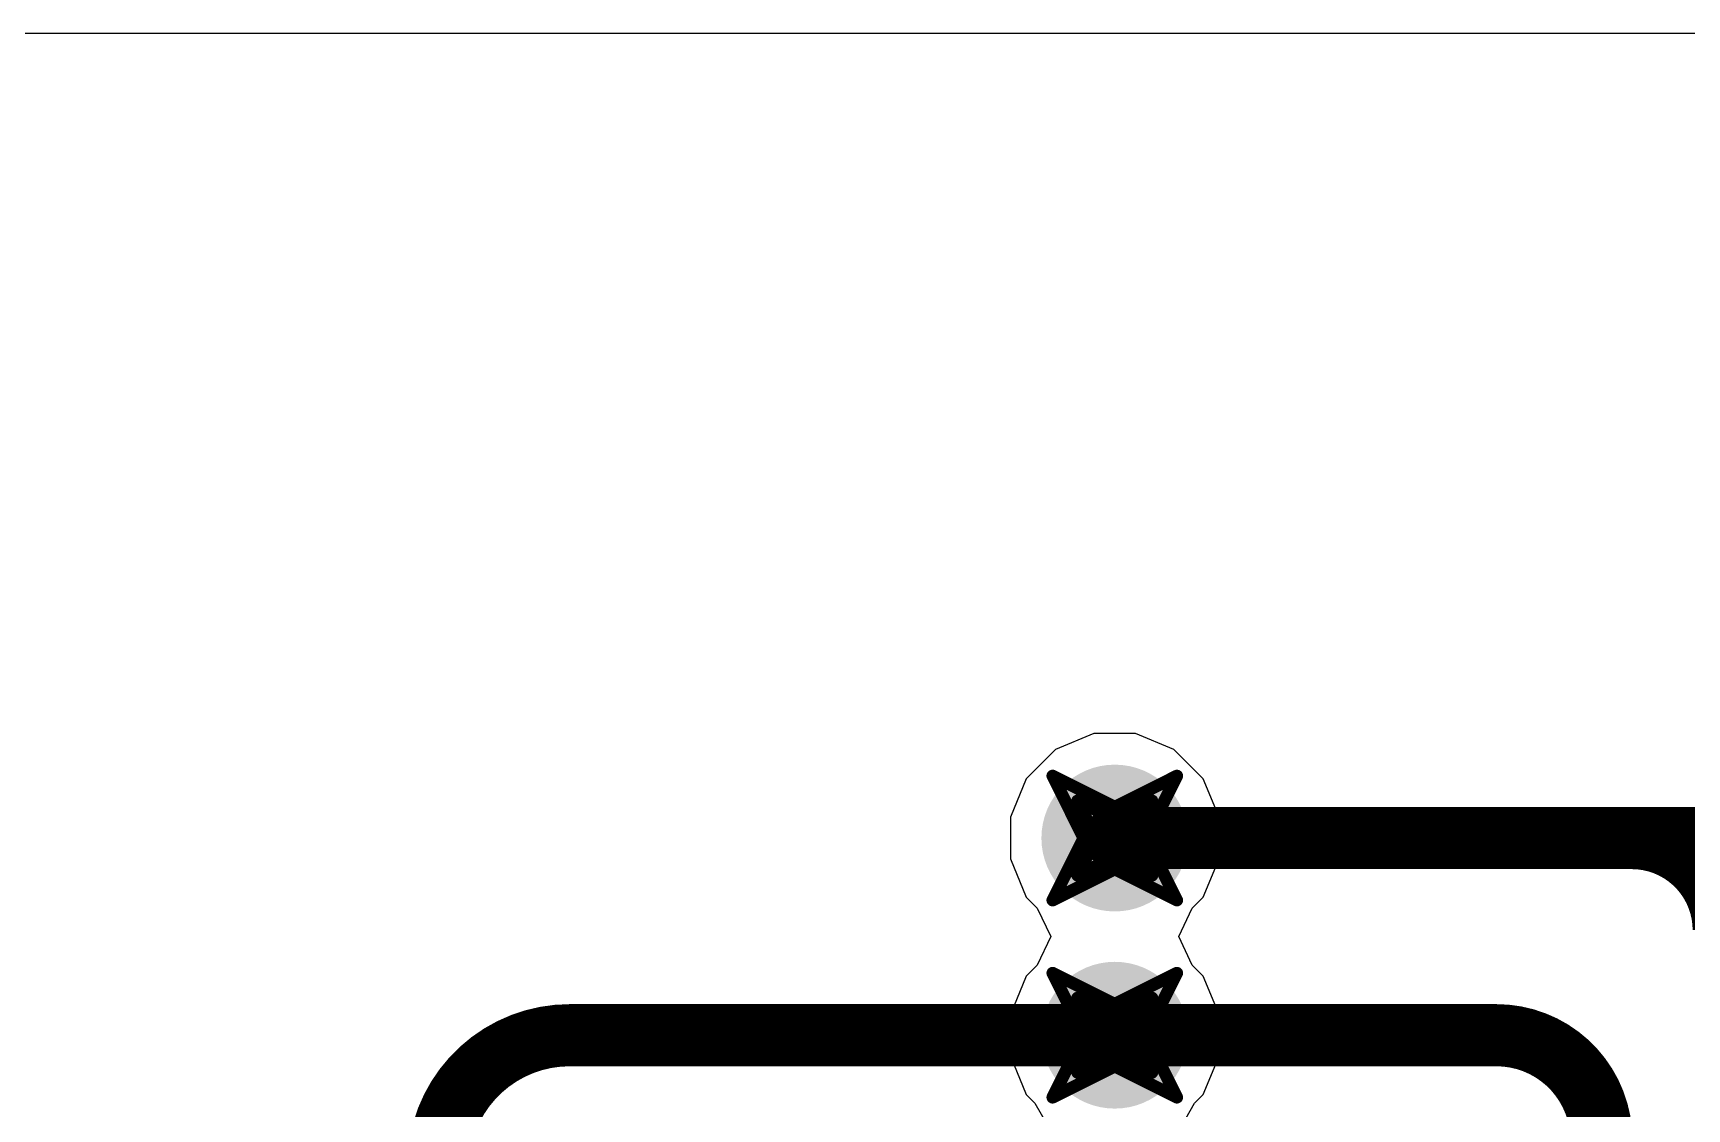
# Model space of a CAD drawing. Header units: inches. Extents: x -2 to 5376, y -4 to 5426.
# Drawn here: x 70.99 to 77.75, y 39.8 to 44.2 of the extents above; entities that cross this region are included whole.
import ezdxf

# ---------------------------------------------------------------- set-up
doc = ezdxf.new("R2010")
doc.units = ezdxf.units.IN
for name, color, linetype in [('Bottom Layer', 5, 'Continuous'), ('Drill Drawing', 1, 'Continuous'), ('Layer 1', 16, 'Continuous'), ('Layer 2', 76, 'Continuous'), ('Top Layer', 1, 'Continuous'), ('Via Holes', 16, 'Continuous')]:
    doc.layers.add(name, color=color, linetype=linetype)

msp = doc.modelspace()

# ---------------------------------------------------------------- hatches: boundary and pattern name
at = {"layer": 'Bottom Layer'}
h = msp.add_hatch(color=5, dxfattribs=at)
edge = h.paths.add_edge_path()
edge.add_arc((75.411, 40.9056), 0.3, 0, 360)
h = msp.add_hatch(color=5, dxfattribs=at)
edge = h.paths.add_edge_path()
edge.add_arc((75.411, 40.0997), 0.3, 0, 360)
at = {"layer": 'Layer 1'}
h = msp.add_hatch(color=16, dxfattribs=at)
edge = h.paths.add_edge_path()
edge.add_arc((75.411, 40.9056), 0.3, 0, 360)
h = msp.add_hatch(color=16, dxfattribs=at)
edge = h.paths.add_edge_path()
edge.add_arc((75.411, 40.0997), 0.3, 0, 360)
at = {"layer": 'Layer 2'}
h = msp.add_hatch(color=76, dxfattribs=at)
edge = h.paths.add_edge_path()
edge.add_arc((75.411, 40.9056), 0.3, 0, 360)
h = msp.add_hatch(color=76, dxfattribs=at)
edge = h.paths.add_edge_path()
edge.add_arc((75.411, 40.0997), 0.3, 0, 360)
at = {"layer": 'Top Layer'}
h = msp.add_hatch(color=1, dxfattribs=at)
edge = h.paths.add_edge_path()
edge.add_arc((75.411, 40.9056), 0.3, 0, 360)
h = msp.add_hatch(color=1, dxfattribs=at)
edge = h.paths.add_edge_path()
edge.add_arc((75.411, 40.0997), 0.3, 0, 360)
at = {"layer": 'Via Holes'}
h = msp.add_hatch(color=7, dxfattribs=at)
edge = h.paths.add_edge_path()
edge.add_arc((75.411, 40.9056), 0.15, 0, 360)
h = msp.add_hatch(color=7, dxfattribs=at)
edge = h.paths.add_edge_path()
edge.add_arc((75.411, 40.0997), 0.15, 0, 360)

# ---------------------------------------------------------------- linework, layer by layer
at = {"layer": 'Bottom Layer'}
for points in [[(75.4791, 40.9056, 0.254, 0.254, 0), (97.3488, 40.9056, 0.254, 0.254, 0)], [(72.644, 39.5615, 0.254, 0.254, -0.414214), (73.1822, 40.0997, 0.254, 0.254, 0)], [(73.1822, 40.0997, 0.254, 0.254, 0), (75.4794, 40.0997, 0.254, 0.254, 0)]]:
    msp.add_lwpolyline(points, format="xyseb", dxfattribs=at)
for points in [[(75.4156, 40.9056, 0.127, 0.127, 1), (75.5426, 40.9056, 0.127, 0.127, 1)], [(73.1187, 40.0997, 0.127, 0.127, 1), (73.2457, 40.0997, 0.127, 0.127, 1)], [(73.1187, 40.0997, 0.127, 0.127, 1), (73.2457, 40.0997, 0.127, 0.127, 1)], [(75.4159, 40.0997, 0.127, 0.127, 1), (75.5429, 40.0997, 0.127, 0.127, 1)]]:
    msp.add_lwpolyline(points, format="xyseb", close=True, dxfattribs=at)
at = {"layer": 'Drill Drawing'}
for points in [[(75.157, 41.1596, 0.0508, 0.0508, 0), (75.411, 41.0326, 0.0508, 0.0508, 0)], [(75.157, 41.1596, 0.0508, 0.0508, 0), (75.284, 40.9056, 0.0508, 0.0508, 0)], [(75.411, 41.0326, 0.0508, 0.0508, 0), (75.665, 41.1596, 0.0508, 0.0508, 0)], [(75.538, 40.9056, 0.0508, 0.0508, 0), (75.665, 41.1596, 0.0508, 0.0508, 0)], [(75.2586, 41.058, 0.0508, 0.0508, 0), (75.411, 40.9818, 0.0508, 0.0508, 0)], [(75.2586, 41.058, 0.0508, 0.0508, 0), (75.3348, 40.9056, 0.0508, 0.0508, 0)], [(75.411, 40.9818, 0.0508, 0.0508, 0), (75.5634, 41.058, 0.0508, 0.0508, 0)], [(75.4872, 40.9056, 0.0508, 0.0508, 0), (75.5634, 41.058, 0.0508, 0.0508, 0)], [(75.157, 40.6516, 0.0508, 0.0508, 0), (75.284, 40.9056, 0.0508, 0.0508, 0)], [(75.2586, 40.7532, 0.0508, 0.0508, 0), (75.3348, 40.9056, 0.0508, 0.0508, 0)], [(75.4872, 40.9056, 0.0508, 0.0508, 0), (75.5634, 40.7532, 0.0508, 0.0508, 0)], [(75.538, 40.9056, 0.0508, 0.0508, 0), (75.665, 40.6516, 0.0508, 0.0508, 0)], [(75.2586, 40.7532, 0.0508, 0.0508, 0), (75.411, 40.8294, 0.0508, 0.0508, 0)], [(75.411, 40.8294, 0.0508, 0.0508, 0), (75.5634, 40.7532, 0.0508, 0.0508, 0)], [(75.157, 40.6516, 0.0508, 0.0508, 0), (75.411, 40.7786, 0.0508, 0.0508, 0)], [(75.411, 40.7786, 0.0508, 0.0508, 0), (75.665, 40.6516, 0.0508, 0.0508, 0)], [(75.157, 40.3537, 0.0508, 0.0508, 0), (75.411, 40.2267, 0.0508, 0.0508, 0)], [(75.157, 40.3537, 0.0508, 0.0508, 0), (75.284, 40.0997, 0.0508, 0.0508, 0)], [(75.411, 40.2267, 0.0508, 0.0508, 0), (75.665, 40.3537, 0.0508, 0.0508, 0)], [(75.538, 40.0997, 0.0508, 0.0508, 0), (75.665, 40.3537, 0.0508, 0.0508, 0)], [(75.2586, 40.2521, 0.0508, 0.0508, 0), (75.411, 40.1759, 0.0508, 0.0508, 0)], [(75.2586, 40.2521, 0.0508, 0.0508, 0), (75.3348, 40.0997, 0.0508, 0.0508, 0)], [(75.411, 40.1759, 0.0508, 0.0508, 0), (75.5634, 40.2521, 0.0508, 0.0508, 0)], [(75.4872, 40.0997, 0.0508, 0.0508, 0), (75.5634, 40.2521, 0.0508, 0.0508, 0)], [(75.157, 39.8457, 0.0508, 0.0508, 0), (75.284, 40.0997, 0.0508, 0.0508, 0)], [(75.2586, 39.9473, 0.0508, 0.0508, 0), (75.3348, 40.0997, 0.0508, 0.0508, 0)], [(75.4872, 40.0997, 0.0508, 0.0508, 0), (75.5634, 39.9473, 0.0508, 0.0508, 0)], [(75.538, 40.0997, 0.0508, 0.0508, 0), (75.665, 39.8457, 0.0508, 0.0508, 0)], [(75.2586, 39.9473, 0.0508, 0.0508, 0), (75.411, 40.0235, 0.0508, 0.0508, 0)], [(75.411, 40.0235, 0.0508, 0.0508, 0), (75.5634, 39.9473, 0.0508, 0.0508, 0)], [(75.157, 39.8457, 0.0508, 0.0508, 0), (75.411, 39.9727, 0.0508, 0.0508, 0)], [(75.411, 39.9727, 0.0508, 0.0508, 0), (75.665, 39.8457, 0.0508, 0.0508, 0)]]:
    msp.add_lwpolyline(points, format="xyseb", dxfattribs=at)
for points in [[(75.1443, 41.1596, 0.0254, 0.0254, 1), (75.1697, 41.1596, 0.0254, 0.0254, 1)], [(75.1443, 41.1596, 0.0254, 0.0254, 1), (75.1697, 41.1596, 0.0254, 0.0254, 1)], [(75.6523, 41.1596, 0.0254, 0.0254, 1), (75.6777, 41.1596, 0.0254, 0.0254, 1)], [(75.6523, 41.1596, 0.0254, 0.0254, 1), (75.6777, 41.1596, 0.0254, 0.0254, 1)], [(75.2459, 41.058, 0.0254, 0.0254, 1), (75.2713, 41.058, 0.0254, 0.0254, 1)], [(75.2459, 41.058, 0.0254, 0.0254, 1), (75.2713, 41.058, 0.0254, 0.0254, 1)], [(75.3983, 41.0326, 0.0254, 0.0254, 1), (75.4237, 41.0326, 0.0254, 0.0254, 1)], [(75.3983, 41.0326, 0.0254, 0.0254, 1), (75.4237, 41.0326, 0.0254, 0.0254, 1)], [(75.5507, 41.058, 0.0254, 0.0254, 1), (75.5761, 41.058, 0.0254, 0.0254, 1)], [(75.5507, 41.058, 0.0254, 0.0254, 1), (75.5761, 41.058, 0.0254, 0.0254, 1)], [(75.3983, 40.9818, 0.0254, 0.0254, 1), (75.4237, 40.9818, 0.0254, 0.0254, 1)], [(75.3983, 40.9818, 0.0254, 0.0254, 1), (75.4237, 40.9818, 0.0254, 0.0254, 1)], [(75.2713, 40.9056, 0.0254, 0.0254, 1), (75.2967, 40.9056, 0.0254, 0.0254, 1)], [(75.2713, 40.9056, 0.0254, 0.0254, 1), (75.2967, 40.9056, 0.0254, 0.0254, 1)], [(75.3221, 40.9056, 0.0254, 0.0254, 1), (75.3475, 40.9056, 0.0254, 0.0254, 1)], [(75.3221, 40.9056, 0.0254, 0.0254, 1), (75.3475, 40.9056, 0.0254, 0.0254, 1)], [(75.4745, 40.9056, 0.0254, 0.0254, 1), (75.4999, 40.9056, 0.0254, 0.0254, 1)], [(75.4745, 40.9056, 0.0254, 0.0254, 1), (75.4999, 40.9056, 0.0254, 0.0254, 1)], [(75.5253, 40.9056, 0.0254, 0.0254, 1), (75.5507, 40.9056, 0.0254, 0.0254, 1)], [(75.5253, 40.9056, 0.0254, 0.0254, 1), (75.5507, 40.9056, 0.0254, 0.0254, 1)], [(75.3983, 40.8294, 0.0254, 0.0254, 1), (75.4237, 40.8294, 0.0254, 0.0254, 1)], [(75.3983, 40.8294, 0.0254, 0.0254, 1), (75.4237, 40.8294, 0.0254, 0.0254, 1)], [(75.3983, 40.7786, 0.0254, 0.0254, 1), (75.4237, 40.7786, 0.0254, 0.0254, 1)], [(75.3983, 40.7786, 0.0254, 0.0254, 1), (75.4237, 40.7786, 0.0254, 0.0254, 1)], [(75.2459, 40.7532, 0.0254, 0.0254, 1), (75.2713, 40.7532, 0.0254, 0.0254, 1)], [(75.2459, 40.7532, 0.0254, 0.0254, 1), (75.2713, 40.7532, 0.0254, 0.0254, 1)], [(75.5507, 40.7532, 0.0254, 0.0254, 1), (75.5761, 40.7532, 0.0254, 0.0254, 1)], [(75.5507, 40.7532, 0.0254, 0.0254, 1), (75.5761, 40.7532, 0.0254, 0.0254, 1)], [(75.1443, 40.6516, 0.0254, 0.0254, 1), (75.1697, 40.6516, 0.0254, 0.0254, 1)], [(75.1443, 40.6516, 0.0254, 0.0254, 1), (75.1697, 40.6516, 0.0254, 0.0254, 1)], [(75.6523, 40.6516, 0.0254, 0.0254, 1), (75.6777, 40.6516, 0.0254, 0.0254, 1)], [(75.6523, 40.6516, 0.0254, 0.0254, 1), (75.6777, 40.6516, 0.0254, 0.0254, 1)], [(75.1443, 40.3537, 0.0254, 0.0254, 1), (75.1697, 40.3537, 0.0254, 0.0254, 1)], [(75.1443, 40.3537, 0.0254, 0.0254, 1), (75.1697, 40.3537, 0.0254, 0.0254, 1)], [(75.6523, 40.3537, 0.0254, 0.0254, 1), (75.6777, 40.3537, 0.0254, 0.0254, 1)], [(75.6523, 40.3537, 0.0254, 0.0254, 1), (75.6777, 40.3537, 0.0254, 0.0254, 1)], [(75.2459, 40.2521, 0.0254, 0.0254, 1), (75.2713, 40.2521, 0.0254, 0.0254, 1)], [(75.2459, 40.2521, 0.0254, 0.0254, 1), (75.2713, 40.2521, 0.0254, 0.0254, 1)], [(75.3983, 40.2267, 0.0254, 0.0254, 1), (75.4237, 40.2267, 0.0254, 0.0254, 1)], [(75.3983, 40.2267, 0.0254, 0.0254, 1), (75.4237, 40.2267, 0.0254, 0.0254, 1)], [(75.5507, 40.2521, 0.0254, 0.0254, 1), (75.5761, 40.2521, 0.0254, 0.0254, 1)], [(75.5507, 40.2521, 0.0254, 0.0254, 1), (75.5761, 40.2521, 0.0254, 0.0254, 1)], [(75.3983, 40.1759, 0.0254, 0.0254, 1), (75.4237, 40.1759, 0.0254, 0.0254, 1)], [(75.3983, 40.1759, 0.0254, 0.0254, 1), (75.4237, 40.1759, 0.0254, 0.0254, 1)], [(75.2713, 40.0997, 0.0254, 0.0254, 1), (75.2967, 40.0997, 0.0254, 0.0254, 1)], [(75.2713, 40.0997, 0.0254, 0.0254, 1), (75.2967, 40.0997, 0.0254, 0.0254, 1)], [(75.3221, 40.0997, 0.0254, 0.0254, 1), (75.3475, 40.0997, 0.0254, 0.0254, 1)], [(75.3221, 40.0997, 0.0254, 0.0254, 1), (75.3475, 40.0997, 0.0254, 0.0254, 1)], [(75.4745, 40.0997, 0.0254, 0.0254, 1), (75.4999, 40.0997, 0.0254, 0.0254, 1)], [(75.4745, 40.0997, 0.0254, 0.0254, 1), (75.4999, 40.0997, 0.0254, 0.0254, 1)], [(75.5253, 40.0997, 0.0254, 0.0254, 1), (75.5507, 40.0997, 0.0254, 0.0254, 1)], [(75.5253, 40.0997, 0.0254, 0.0254, 1), (75.5507, 40.0997, 0.0254, 0.0254, 1)], [(75.3983, 40.0235, 0.0254, 0.0254, 1), (75.4237, 40.0235, 0.0254, 0.0254, 1)], [(75.3983, 40.0235, 0.0254, 0.0254, 1), (75.4237, 40.0235, 0.0254, 0.0254, 1)], [(75.2459, 39.9473, 0.0254, 0.0254, 1), (75.2713, 39.9473, 0.0254, 0.0254, 1)], [(75.2459, 39.9473, 0.0254, 0.0254, 1), (75.2713, 39.9473, 0.0254, 0.0254, 1)], [(75.3983, 39.9727, 0.0254, 0.0254, 1), (75.4237, 39.9727, 0.0254, 0.0254, 1)], [(75.3983, 39.9727, 0.0254, 0.0254, 1), (75.4237, 39.9727, 0.0254, 0.0254, 1)], [(75.5507, 39.9473, 0.0254, 0.0254, 1), (75.5761, 39.9473, 0.0254, 0.0254, 1)], [(75.5507, 39.9473, 0.0254, 0.0254, 1), (75.5761, 39.9473, 0.0254, 0.0254, 1)], [(75.1443, 39.8457, 0.0254, 0.0254, 1), (75.1697, 39.8457, 0.0254, 0.0254, 1)], [(75.1443, 39.8457, 0.0254, 0.0254, 1), (75.1697, 39.8457, 0.0254, 0.0254, 1)], [(75.6523, 39.8457, 0.0254, 0.0254, 1), (75.6777, 39.8457, 0.0254, 0.0254, 1)], [(75.6523, 39.8457, 0.0254, 0.0254, 1), (75.6777, 39.8457, 0.0254, 0.0254, 1)]]:
    msp.add_lwpolyline(points, format="xyseb", close=True, dxfattribs=at)
at = {"layer": 'Layer 1'}
for p, q in [((75.326, 41.3326), (75.1691, 41.2675)), ((75.4959, 41.3326), (75.326, 41.3326)), ((75.6528, 41.2675), (75.4959, 41.3326)), ((75.1691, 41.2675), (75.049, 41.1474)), ((75.7729, 41.1474), (75.6528, 41.2675)), ((75.049, 41.1474), (74.984, 40.9905)), ((75.838, 40.9905), (75.7729, 41.1474)), ((74.984, 40.9905), (74.984, 40.8206)), ((75.838, 40.8206), (75.838, 40.9905)), ((74.984, 40.8206), (75.049, 40.6637)), ((75.7729, 40.6637), (75.838, 40.8206)), ((75.049, 40.6637), (75.0939, 40.6188)), ((75.728, 40.6188), (75.7729, 40.6637)), ((75.0939, 40.6188), (75.1495, 40.5026)), ((75.6724, 40.5026), (75.728, 40.6188)), ((75.1495, 40.5026), (75.0939, 40.3865)), ((75.728, 40.3865), (75.6724, 40.5026)), ((75.0939, 40.3865), (75.049, 40.3415)), ((75.7729, 40.3415), (75.728, 40.3865)), ((75.049, 40.3415), (74.984, 40.1846)), ((75.838, 40.1846), (75.7729, 40.3415)), ((74.984, 40.1846), (74.984, 40.0147)), ((75.838, 40.0147), (75.838, 40.1846)), ((74.984, 40.0147), (75.049, 39.8578)), ((75.7729, 39.8578), (75.838, 40.0147)), ((75.049, 39.8578), (75.0846, 39.8222)), ((75.7373, 39.8222), (75.7729, 39.8578)), ((75.0846, 39.8222), (75.151, 39.706)), ((75.6709, 39.706), (75.7373, 39.8222))]:
    msp.add_line(p, q, dxfattribs=at)
at = {"layer": 'Layer 2'}
for p, q in [((68.961, 44.196), (79.8879, 44.196)), ((75.326, 41.3326), (75.1691, 41.2675)), ((75.4959, 41.3326), (75.326, 41.3326)), ((75.6528, 41.2675), (75.4959, 41.3326)), ((75.1691, 41.2675), (75.049, 41.1474)), ((75.7729, 41.1474), (75.6528, 41.2675)), ((75.049, 41.1474), (74.984, 40.9905)), ((75.838, 40.9905), (75.7729, 41.1474)), ((74.984, 40.9905), (74.984, 40.8206)), ((75.838, 40.8206), (75.838, 40.9905)), ((74.984, 40.8206), (75.049, 40.6637)), ((75.7729, 40.6637), (75.838, 40.8206)), ((75.049, 40.6637), (75.0939, 40.6188)), ((75.728, 40.6188), (75.7729, 40.6637)), ((75.0939, 40.6188), (75.1495, 40.5026)), ((75.6724, 40.5026), (75.728, 40.6188)), ((75.1495, 40.5026), (75.0939, 40.3865)), ((75.728, 40.3865), (75.6724, 40.5026)), ((75.0939, 40.3865), (75.049, 40.3415)), ((75.7729, 40.3415), (75.728, 40.3865)), ((75.049, 40.3415), (74.984, 40.1846)), ((75.838, 40.1846), (75.7729, 40.3415)), ((74.984, 40.1846), (74.984, 40.0147)), ((75.838, 40.0147), (75.838, 40.1846)), ((74.984, 40.0147), (75.049, 39.8578)), ((75.7729, 39.8578), (75.838, 40.0147)), ((75.049, 39.8578), (75.0846, 39.8222)), ((75.7373, 39.8222), (75.7729, 39.8578)), ((75.0846, 39.8222), (75.151, 39.706)), ((75.6709, 39.706), (75.7373, 39.8222))]:
    msp.add_line(p, q, dxfattribs=at)
at = {"layer": 'Top Layer'}
for points in [[(75.411, 40.9056, 0.254, 0.254, 0), (77.5251, 40.9056, 0.254, 0.254, 0)], [(77.5251, 40.9056, 0.254, 0.254, -0.414214), (77.9009, 40.5297, 0.254, 0.254, 0)], [(75.411, 40.0997, 0.254, 0.254, 0), (76.9717, 40.0997, 0.254, 0.254, 0)], [(76.9717, 40.0997, 0.254, 0.254, -0.414214), (77.4011, 39.6703, 0.254, 0.254, 0)]]:
    msp.add_lwpolyline(points, format="xyseb", dxfattribs=at)
for points in [[(75.3475, 40.9056, 0.127, 0.127, 1), (75.4745, 40.9056, 0.127, 0.127, 1)], [(77.4616, 40.9056, 0.127, 0.127, 1), (77.5886, 40.9056, 0.127, 0.127, 1)], [(77.4616, 40.9056, 0.127, 0.127, 1), (77.5886, 40.9056, 0.127, 0.127, 1)], [(75.3475, 40.0997, 0.127, 0.127, 1), (75.4745, 40.0997, 0.127, 0.127, 1)], [(76.9082, 40.0997, 0.127, 0.127, 1), (77.0352, 40.0997, 0.127, 0.127, 1)], [(76.9082, 40.0997, 0.127, 0.127, 1), (77.0352, 40.0997, 0.127, 0.127, 1)]]:
    msp.add_lwpolyline(points, format="xyseb", close=True, dxfattribs=at)

doc.saveas('drawing.dxf')
